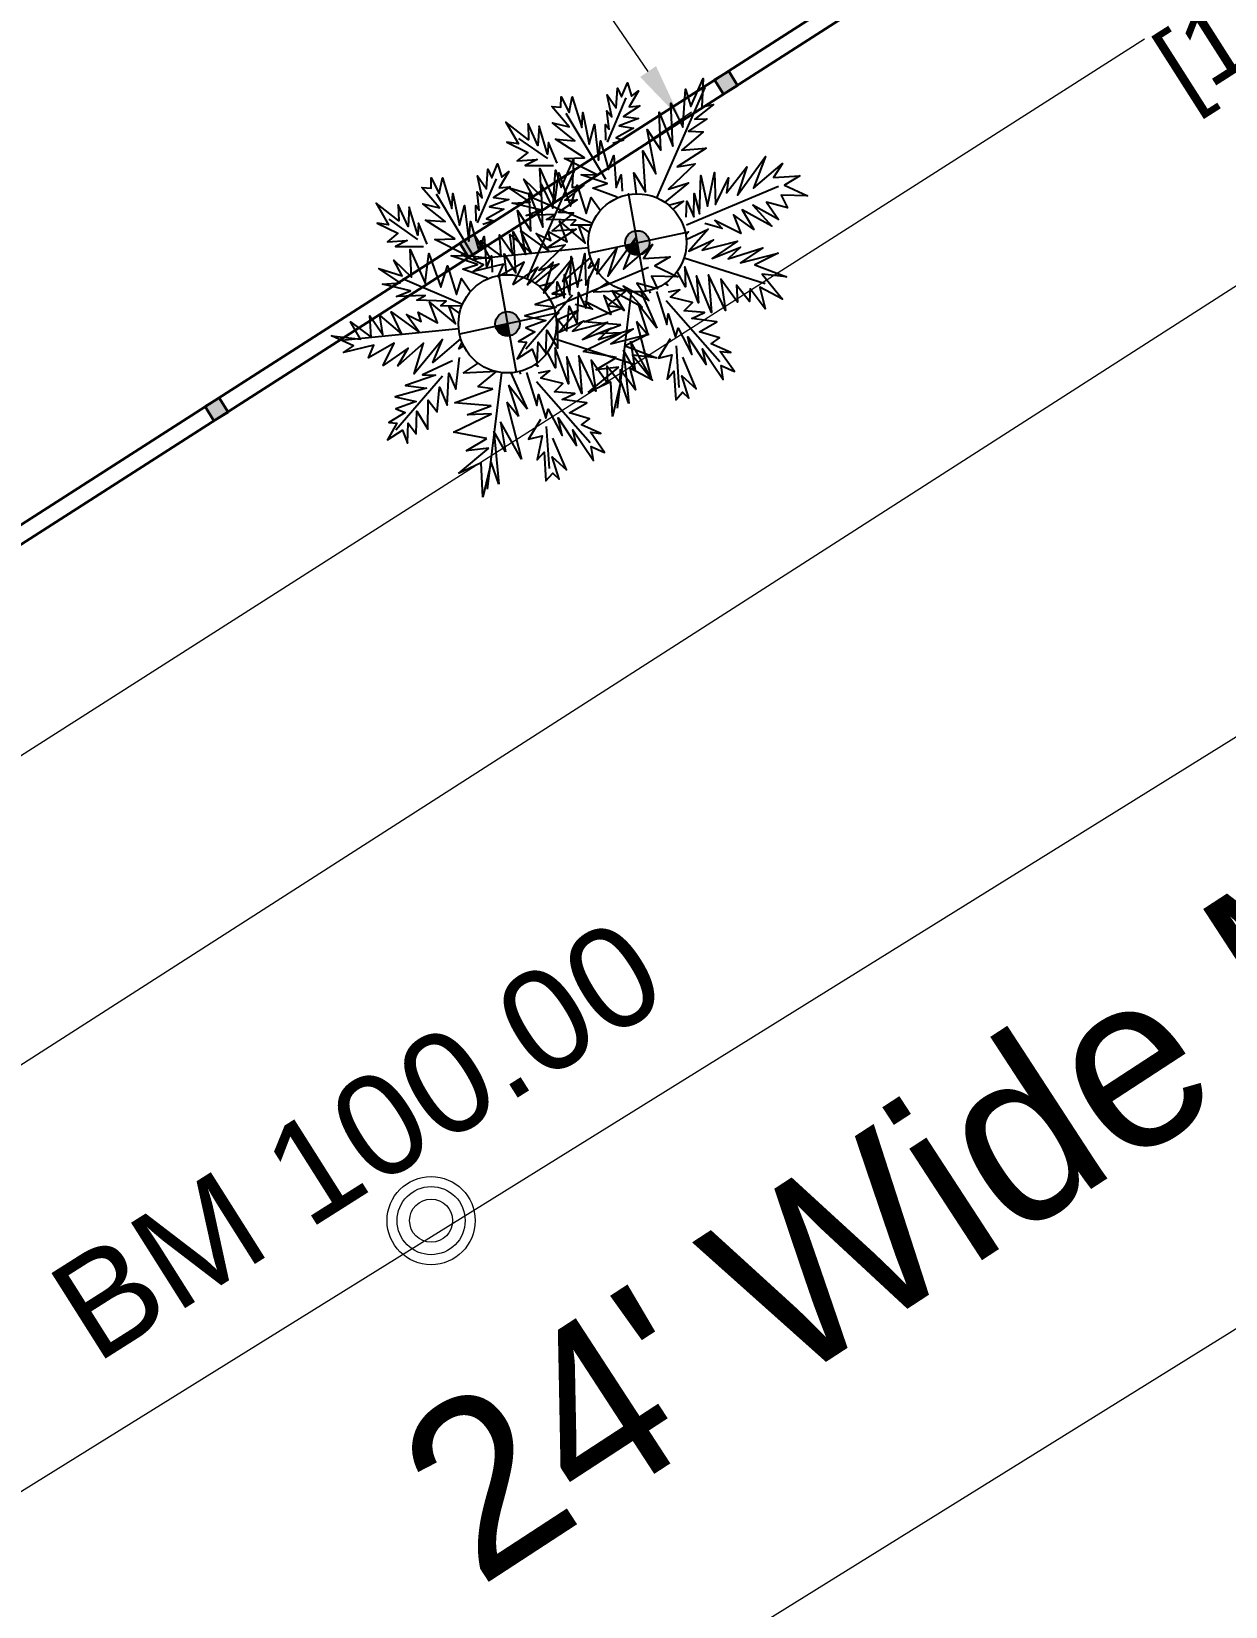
# Model space of a CAD drawing. Header units: millimetres. Extents: x 1898 to 3725, y 783 to 1532.
# Drawn here: x 2097.54 to 2114.09, y 1279.7 to 1301.51 of the extents above; entities that cross this region are included whole.
import ezdxf
from ezdxf.enums import TextEntityAlignment as Align

# ---------------------------------------------------------------- set-up
doc = ezdxf.new("R2010")
doc.units = ezdxf.units.MM
doc.layers.get('0').update_dxf_attribs({"lineweight": 20})
doc.layers.get('Defpoints').update_dxf_attribs({"lineweight": 15})
for name, color, linetype, lineweight in [('COL HATCH', 253, 'Continuous', 13), ('Column', 251, 'Continuous', 30), ('DIM', 6, 'Continuous', 18), ('Property Line', 1, 'Continuous', 30), ('RD', 7, 'Continuous', 18), ('TEXT', 7, 'Continuous', 15)]:
    doc.layers.add(name, color=color, linetype=linetype, lineweight=lineweight)
doc.layers.add('PLANTS', color=82, linetype='Continuous')
doc.styles.get("Standard").update_dxf_attribs({"font": 'arial.ttf', "height": 0.2})
doc.styles.add('STYLE9', font='GOTHIC.TTF')
doc.styles.add('Tabrej', font='arial.ttf')
doc.dimstyles.new('Tabrej', dxfattribs={"dimtxt": 4, "dimasz": 0.45, "dimexe": 0.18, "dimexo": 0.0625, "dimgap": 0.09, "dimtad": 0, "dimdec": 3, "dimzin": 0, "dimdsep": 46, "dimtxsty": 'Tabrej', "dimcen": 0, "dimclrd": 256, "dimclre": 256, "dimclrt": 7, "dimaunit": 1, "dimadec": 3, "dimazin": 0, "dimtfac": 1, "dimtdec": 3, "dimtofl": 0, "dimtmove": 0, "dimatfit": 3, "dimfxl": 0, "dimtolj": 1, "dimtzin": 0, "dimlwd": -1, "dimlwe": -1, "dimarcsym": 0})

# ---------------------------------------------------------------- blocks, each defined once
blk = doc.blocks.new('TREE')
at = {"linetype": 'Continuous'}
h = blk.add_hatch(color=256, dxfattribs=at)
h.paths.add_polyline_path([(0.58, -1.88), (0, 0), (-1.9, -0.52, 0.424022)])
h.paths.add_polyline_path([(-0.58, 1.88, 0.328498), (-1.97, 0, 0.067064), (-1.9, -0.52), (0, 0)])
h.paths.add_polyline_path([(-0.58, 1.88), (0, 0), (1.9, 0.52, 0.424022)])
blk.add_hatch(color=256).paths.add_polyline_path([(1.97, 0, 0.067064), (1.9, 0.52), (0, 0), (0.58, -1.88, 0.328498)])
blk.add_line((-2.35, 7.57), (2.35, -7.57), dxfattribs=at)
blk.add_lwpolyline([(-7.65, -2.1), (7.65, 2.1)], dxfattribs=at)
blk.add_circle((0, 0), 1.97, dxfattribs=at)
at = {"layer": 'PLANTS', "linetype": 'ByBlock'}
for p, q in [((-3.6, 7.63), (-11.22, 21.86)), ((1.69, 7.75), (4.63, 21.16)), ((8.86, 5.52), (17.87, 15.03)), ((-7.52, 2.5), (-25.98, 8.63)), ((15.96, 7.75), (22.66, 8.84)), ((5.99, 5.2), (6.39, 5.6)), ((6.39, 5.6), (6.11, 5.06)), ((7.49, 2.61), (7.91, 2.84)), ((7.83, 1.27), (13.45, 4.41)), ((13.45, 4.41), (9.83, 1.06)), ((9.83, 1.06), (14.73, 3.11)), ((12.63, 1.05), (21.55, 4.25)), ((14.73, 3.11), (12.63, 1.05)), ((21.55, 4.25), (15.88, 0.34)), ((15.88, 0.34), (20.6, 1.57)), ((20.6, 1.57), (17.46, -0.62)), ((17.46, -0.62), (25.93, 0.99)), ((25.93, 0.99), (22.47, -0.6)), ((10.56, -3.87), (7.85, -1.09)), ((7.85, -1.09), (8.58, -6.38)), ((7.92, -0.24), (26.9, -0.82)), ((10.64, -1.4), (10.56, -3.87)), ((13.49, -7.36), (10.64, -1.4)), ((15.23, -5.17), (13.44, -1.41)), ((13.44, -1.41), (13.49, -7.36)), ((18.24, -7.08), (14.7, -1.26)), ((14.7, -1.26), (15.23, -5.17)), ((18.76, -1.63), (18.24, -7.08)), ((21.05, -4.8), (18.76, -1.63)), ((24.8, -5.67), (20.26, -1.15)), ((20.26, -1.15), (21.05, -4.8)), ((22.47, -0.6), (28.26, -1.43)), ((28.26, -1.43), (22.75, -2.18)), ((22.75, -2.18), (24.8, -5.67)), ((-15.78, -6.29), (-23.18, -3.92)), ((8.58, -6.38), (6.77, -4.13)), ((-9.72, -5.98), (-19.78, -13.33)), ((-2.45, -7.54), (-5.7, -17.57)), ((1.51, -7.78), (5.13, -26.4)), ((9.36, -9.67), (18.72, -16.39)), ((-12.25, -15.65), (-15.06, -20.59))]:
    blk.add_line(p, q, dxfattribs=at)
for points in [[(-4.86, 7.48), (-7.46, 7.35), (-5.02, 8.74), (-8.79, 8.42), (-5.6, 9.6), (-11.78, 9.24), (-6.95, 10.73), (-12.46, 11.39), (-7.35, 12.04), (-11.81, 13.72), (-9.34, 13.64), (-13.85, 16.49), (-9.13, 15.43), (-15.78, 19.37), (-10.52, 17.87), (-14.89, 22.17), (-12.53, 20.94), (-13.19, 25.16), (-11.48, 22.85), (-10.06, 26.69), (-9.77, 22.46), (-7.83, 23.64), (-8.46, 20.2), (-5.84, 22.4), (-7.79, 18.05), (-4.69, 21.41), (-6.87, 16.37), (-3.88, 18.57), (-5.95, 15.06), (-3.02, 16.5), (-4.75, 12.17), (-3.59, 13.46), (-4.09, 10.6)], [(-1.29, 7.82), (-3.23, 11.18), (0.57, 8.41), (-1.6, 12.22), (0.2, 10.54), (-1.73, 16.08), (1.39, 12.29), (-0.81, 16.68), (1.2, 14.87), (-1.05, 20.27), (1.68, 16.91), (-0.41, 22.82), (1.81, 19.25), (3.24, 24.49), (3.18, 20.56), (6.91, 24.17), (5.33, 20.35), (8.74, 21.55), (5.75, 18.82), (7.77, 18.93), (5.35, 16.6), (8.06, 16.99), (4.59, 13.99), (9.55, 15.18), (4.11, 11.95), (10.1, 12.97), (4.41, 10.01), (8.76, 10.72), (3.17, 8.02), (6.34, 8.38), (3.99, 6.85)], [(7.52, 3.79), (12.67, 5.93), (10.93, 6.02), (14.58, 7.54), (13.13, 7.82), (17.13, 10.44), (14.35, 9.51), (18.54, 12.88), (16.08, 12.07), (20.7, 15.84), (18.5, 15.29), (19.26, 17.53), (16.22, 14.93), (16.24, 16.64), (15.16, 13.39), (14.06, 14.62), (13.37, 11.31), (11.54, 13.94), (11.38, 9.89), (10.21, 11.84), (10.25, 8.54), (8.78, 9.77), (8.23, 6.15), (6.92, 7.52), (7.46, 5.68)], [(-7.89, -0.83), (-11.19, -1.57), (-8.32, 0.58), (-14.89, -0.46), (-11.4, 1.95), (-18.37, -0.07), (-15.28, 2.4), (-21.34, 1.57), (-16.06, 4.28), (-22.96, 3.33), (-19.26, 5.6), (-25.4, 5.48), (-22.7, 6.6), (-27.41, 8.18), (-22.85, 8.38), (-23.4, 10.22), (-20.76, 7.41), (-20.99, 9.38), (-18.71, 6.57), (-18.82, 8.96), (-15.59, 5.81), (-16.24, 9.67), (-12.79, 5.28), (-13.54, 8.14), (-9.11, 4.23), (-10.42, 7.37), (-6.93, 3.85)], [(14.92, 6.72), (18.25, 5.09), (17.51, 7.21), (21.45, 6.79), (20.08, 7.77), (24.65, 8.49), (23.34, 9.5), (24.21, 10.6), (20.7, 9.13), (22.61, 11.62), (17.73, 9)], [(-2.35, 7.57), (-2.53, 8.08), (-2, 7.67)], [(-6.54, 4.48), (-7.38, 6.8), (-5.97, 5.22)], [(-16.04, -6.55), (-18.57, -6.86), (-17.88, -6.21), (-20.79, -6.83), (-19.91, -5.94), (-23.37, -7.02), (-21.39, -5.38), (-24.6, -5.47), (-23.24, -4.68), (-25.6, -3.96), (-23.52, -3.1), (-24.49, -2.03), (-21.74, -3.32), (-22.08, -1.61), (-20.09, -4.1), (-20.01, -1.64), (-18.54, -4.64), (-18.41, -2.3), (-16.57, -4.92), (-16.34, -3.72), (-15.63, -5.42)], [(-7.65, -2.1), (-7.78, -2.14), (-7.66, -2.05)], [(-7.05, -3.9), (-8.15, -7.98), (-9.09, -5.71), (-10.09, -10.04), (-10.38, -7.58), (-12.49, -12.95), (-12.88, -9.72), (-15.45, -14.7), (-15.51, -11.56), (-18.03, -15.41), (-17.63, -12.66), (-20.68, -15.77), (-20.7, -14.31), (-22.35, -14.41), (-19.96, -12.9), (-22.5, -12.63), (-17.73, -10.64), (-20.14, -10.69), (-15.16, -9.2), (-18.42, -8.64), (-12.72, -7.45), (-15.89, -7.44), (-11.38, -5.71), (-13.72, -5.06), (-8.62, -4.19), (-10.72, -3.59), (-8.07, -3.22)], [(-2.17, -7.63), (-1.89, -10.97), (-2.72, -10.21), (-2.44, -14.96), (-3.36, -13.64), (-2.76, -18.26), (-3.89, -16.08), (-4.55, -20.7), (-4.99, -17.86), (-7.01, -21.51), (-6.19, -17.63), (-8.56, -19.2), (-6.09, -16.11), (-10.53, -16.78), (-5.32, -13.87), (-10.13, -13.67), (-4.93, -11.28), (-8.42, -10.52), (-3.96, -8.66), (-6.63, -8.08), (-4.65, -6.42)], [(3.03, -7.32), (7.29, -11.42), (3.47, -10.21), (9.44, -14.28), (4.36, -13.23), (8.37, -17.02), (5.35, -15.62), (8.54, -19.38), (4.77, -17.93), (7.52, -21.87), (5.4, -21.2), (7.02, -25.98), (5.78, -24.43), (4.52, -28.13), (4.63, -23.44), (2, -25.27), (4.14, -21.73), (0.75, -22.26), (3.53, -19.92), (0.52, -20.65), (3.22, -16.87), (-0.21, -18.89), (2.65, -14.09), (-0.01, -16.38), (0.89, -13.94), (-0.55, -14.54), (0.89, -11.28), (-2.36, -12.86), (0.79, -8.38), (-2.05, -9.71), (-0.94, -7.87)], [(4.17, -6.74), (4.76, -7.46), (3.68, -7.02)], [(6.74, -8.33), (9.47, -12.94), (9.32, -10.8), (11.43, -15.52), (11.55, -12.08), (13.37, -17), (13.85, -13.55), (15.31, -16.7), (15.79, -15.18), (17.63, -17.66), (17.6, -16.34), (20.41, -17.6), (18.64, -15.32), (20.66, -14.33), (17.42, -14.5), (19.04, -13.09), (15.37, -13.29), (18.13, -11.25), (13.44, -11.66), (15.19, -10.04), (11.2, -10.01), (13.96, -8.49), (8.82, -8.72), (11.26, -7.33), (6.14, -7.25)], [(-1.25, -7.83), (-1.25, -7.9), (-1.35, -7.81)], [(-11.65, -14.08), (-14.85, -15.78), (-12.96, -15.73), (-17.29, -17.53), (-14.17, -17.41), (-17.51, -19.32), (-14.98, -19), (-17.48, -22.92), (-14.18, -20.59), (-14.28, -22.47), (-12.94, -18.96), (-11.4, -20.53), (-11.91, -17.36), (-10.78, -19.17), (-11.2, -14.63)]]:
    blk.add_lwpolyline(points, dxfattribs=at)
blk.add_circle((0, 0), 7.93, dxfattribs=at)
blk = doc.blocks.new('*D92')
at = {"layer": 'Defpoints', "color": 0, "lineweight": 15, "ltscale": 0.05, "transparency": 16777216}
for p in [(2137.42, 1320.055), (2032.207, 1252.637), (2035.481, 1247.529)]:
    blk.add_point(p, dxfattribs=at)
at = {"layer": 'DIM', "ltscale": 0.05, "transparency": 16777216}
for p, q in [((2137.454, 1320.003), (2140.791, 1314.795)), ((2140.02, 1314.515), (2090.197, 1282.59)), ((2036.154, 1247.961), (2085.978, 1279.886)), ((2032.241, 1252.585), (2035.578, 1247.377))]:
    blk.add_line(p, q, dxfattribs=at)
at = {"layer": 'DIM', "lineweight": 15, "ltscale": 0.05, "transparency": 16777216}
for points in [[(2139.948, 1314.628), (2140.092, 1314.403), (2140.694, 1314.947)], [(2036.082, 1248.073), (2036.226, 1247.848), (2035.481, 1247.529)]]:
    blk.add_solid(points, dxfattribs=at)
at = {"layer": 'DIM', "color": 7, "ltscale": 0.05, "transparency": 16777216, "char_height": 1, "attachment_point": 5, "rotation": 32.6508, "style": 'Tabrej'}
for s, insert in [('\\A1;124.960', (2087.763, 1281.744)), ("\\A1;[410']", (2088.481, 1280.623))]:
    blk.add_mtext(s, dxfattribs=dict(at, insert=insert))
blk = doc.blocks.new('*D83')
at = {"layer": 'Defpoints', "color": 0, "lineweight": 15, "ltscale": 0.05, "transparency": 16777216}
for p in [(2088.007, 1325.849), (2106.538, 1300.298), (2105.831, 1299.814)]:
    blk.add_point(p, dxfattribs=at)
at = {"layer": 'DIM', "ltscale": 0.05, "transparency": 16777216}
for p, q in [((2088.059, 1325.884), (2088.862, 1326.434)), ((2089.166, 1325.673), (2096.658, 1314.729)), ((2106.086, 1300.958), (2098.594, 1311.902)), ((2105.883, 1299.849), (2106.687, 1300.4))]:
    blk.add_line(p, q, dxfattribs=at)
at = {"layer": 'DIM', "lineweight": 15, "ltscale": 0.05, "transparency": 16777216}
for points in [[(2089.276, 1325.748), (2089.056, 1325.597), (2088.714, 1326.333)], [(2106.196, 1301.033), (2105.976, 1300.883), (2106.538, 1300.298)]]:
    blk.add_solid(points, dxfattribs=at)
at = {"layer": 'DIM', "color": 7, "ltscale": 0.05, "transparency": 16777216, "char_height": 0.6, "attachment_point": 5, "rotation": 304.3967, "style": 'Tabrej'}
for s, insert in [('\\A1;31.552', (2097.953, 1313.539)), ('\\A1;\\P [103\'-6"]', (2096.822, 1312.765))]:
    blk.add_mtext(s, dxfattribs=dict(at, insert=insert))
blk = doc.blocks.new('*D110')
at = {"layer": 'Defpoints', "color": 0, "lineweight": 15, "ltscale": 0.05, "transparency": 16777216}
for p in [(2132.433, 1328.466), (2137.42, 1320.055), (2083.652, 1288.17)]:
    blk.add_point(p, dxfattribs=at)
at = {"layer": 'DIM', "ltscale": 0.05, "transparency": 16777216}
for p, q in [((2137.388, 1320.109), (2132.341, 1328.621)), ((2131.745, 1328.058), (2098.775, 1308.506)), ((2079.353, 1296.989), (2095.828, 1306.759)), ((2083.62, 1288.224), (2078.573, 1296.735))]:
    blk.add_line(p, q, dxfattribs=at)
at = {"layer": 'DIM', "lineweight": 15, "ltscale": 0.05, "transparency": 16777216}
for points in [[(2131.677, 1328.172), (2131.813, 1327.943), (2132.433, 1328.466)], [(2079.285, 1297.103), (2079.421, 1296.874), (2078.665, 1296.581)]]:
    blk.add_solid(points, dxfattribs=at)
at = {"layer": 'DIM', "color": 7, "ltscale": 0.05, "transparency": 16777216, "insert": (2097.301, 1307.632), "char_height": 0.6, "attachment_point": 5, "rotation": 30.6685, "style": 'Tabrej'}
blk.add_mtext('\\A1;62.511\\P [205\'-1"]', dxfattribs=at)
blk = doc.blocks.new('3445')
at = {"layer": 'COL HATCH'}
h = blk.add_hatch(color=256, dxfattribs=at)
h.dxf.hatch_style = 1
h.paths.add_polyline_path([(1978.654, 1295.006), (1978.884, 1295.006), (1978.884, 1294.776), (1978.654, 1294.776)])
at = {"layer": 'Column'}
for p, q in [((1978.654, 1295.006), (1978.654, 1294.776)), ((1978.884, 1295.006), (1978.654, 1295.006)), ((1978.884, 1294.776), (1978.884, 1295.006)), ((1978.654, 1294.776), (1978.884, 1294.776))]:
    blk.add_line(p, q, dxfattribs=at)
blk = doc.blocks.new('*D630')
at = {"layer": 'Defpoints', "color": 0, "lineweight": 15, "ltscale": 0.05, "transparency": 16777216}
for p in [(2137.42, 1320.055), (2138.802, 1317.889), (2090.044, 1289.847)]:
    blk.add_point(p, dxfattribs=at)
at = {"layer": 'DIM', "ltscale": 0.05, "transparency": 16777216}
for p, q in [((2137.454, 1320.003), (2138.898, 1317.737)), ((2138.127, 1317.459), (2117.266, 1304.157)), ((2092.1, 1288.111), (2112.961, 1301.412)), ((2090.078, 1289.795), (2091.522, 1287.529))]:
    blk.add_line(p, q, dxfattribs=at)
at = {"layer": 'DIM', "lineweight": 15, "ltscale": 0.05, "transparency": 16777216}
for points in [[(2138.055, 1317.571), (2138.199, 1317.346), (2138.802, 1317.889)], [(2092.028, 1288.223), (2092.172, 1287.998), (2091.426, 1287.681)]]:
    blk.add_solid(points, dxfattribs=at)
at = {"layer": 'DIM', "color": 7, "ltscale": 0.05, "transparency": 16777216, "char_height": 1, "attachment_point": 5, "rotation": 32.5223, "style": 'Tabrej'}
for s, insert in [('\\A1;56.187', (2114.791, 1303.291)), ('\\A1;[184\'-4"]', (2115.507, 1302.169))]:
    blk.add_mtext(s, dxfattribs=dict(at, insert=insert))

msp = doc.modelspace()

# ---------------------------------------------------------------- linework, layer by layer
at = {"layer": 'Property Line'}
for points in [[(2076.5961, 1281.0807), (2032.2072, 1252.6374), (2025.3242, 1332.5004), (2018.6216, 1403.7153), (2041.8332, 1413.1674), (2039.4665, 1423.8261), (2081.6892, 1434.5174), (2129.6563, 1447.4206), (2132.6412, 1398.1254), (2135.5672, 1351.2114), (2137.4202, 1320.0554), (2094.2316, 1292.3811)], [(2076.472, 1281.2744), (2032.4037, 1253.0364), (2025.5533, 1332.521), (2018.8666, 1403.5667), (2042.0998, 1413.0276), (2039.7394, 1423.6579), (2081.7473, 1434.2948), (2129.4438, 1447.1252), (2132.4116, 1398.1113), (2135.3376, 1351.1974), (2137.1826, 1320.1763), (2094.1079, 1292.575)]]:
    msp.add_lwpolyline(points, dxfattribs=at)
at = {"layer": 'RD'}
for points in [[(2165.5821, 1322.9075), (2120.8562, 1295.8544), (2088.0792, 1275.5074), (2055.4432, 1253.3264)], [(2054.6272, 1244.1424), (2089.5192, 1268.2164), (2127.8902, 1292.0274), (2145.9862, 1303.0044), (2169.0542, 1316.9984)]]:
    msp.add_lwpolyline(points, dxfattribs=at)
at = {"layer": 'TEXT', "color": 5}
for radius in [0.6102, 0.4714, 0.2981]:
    msp.add_circle((2103.0802, 1285.0474, 99.999), radius, dxfattribs=at)

# ---------------------------------------------------------------- block references
at = {"layer": 'COL HATCH', "xscale": -1, "rotation": 31.71999929142557}
for p in [(4471.1748, 1239.708), (4467.644, 1237.4493), (4464.1166, 1235.1853)]:
    msp.add_blockref('3445', p, dxfattribs=at)
at = {"layer": 'PLANTS', "linetype": 'Continuous', "xscale": 0.0857500000023169, "yscale": 0.0857500000023169, "zscale": 0.0857500000023169, "rotation": 264.7590884323987}
for p in [(2105.9362, 1298.5854, 100.314), (2104.1382, 1297.4644, 99.826)]:
    msp.add_blockref('TREE', p, dxfattribs=at)

# ---------------------------------------------------------------- texts
at = {"layer": 'TEXT', "style": 'STYLE9'}
msp.add_text("24' Wide Metalled Road", height=2.4, rotation=33.09652, dxfattribs=at).set_placement((2103.7426, 1279.9575))
at = {"layer": 'TEXT', "color": 5}
msp.add_text('BM 100.00', height=1.4, rotation=32.31962, dxfattribs=at).set_placement((2102.0552, 1286.1724), align=Align.MIDDLE)

# ---------------------------------------------------------------- dimensions: what is measured, and where the dimension line sits
at = {"layer": 'DIM', "ltscale": 0.05}
dim = msp.add_linear_dim(base=(2132.4327, 1328.4657), p1=(2083.6522, 1288.1702), p2=(2137.4202, 1320.0554), angle=30.66855, dimstyle='Tabrej', override={"dimtxt": 0.6, "dimasz": 0.8, "dimpost": '\\X', "dimarcsym": 1}, dxfattribs=at)
dim.commit()
dim.dimension.update_dxf_attribs({"geometry": '*D110', "text_midpoint": (2097.3014, 1307.6324), "dimtype": 161})
dim = msp.add_aligned_dim(p1=(2088.0072, 1325.8488), p2=(2105.8314, 1299.814), distance=0.8566, text='<>\\P[]', dimstyle='Tabrej', override={"dimtxt": 0.6, "dimasz": 0.8, "dimpost": '\\X', "dimarcsym": 1}, dxfattribs=at)
dim.commit()
dim.dimension.update_dxf_attribs({"geometry": '*D83', "text_midpoint": (2097.6261, 1313.3153)})
for p1, p2, distance, picture, middle in [((2137.4202, 1320.0554), (2032.2072, 1252.6374), 6.0672, '*D92', (2088.0871, 1281.2379)), ((2090.044, 1289.8474), (2137.4202, 1320.0554), -2.5696, '*D630', (2115.1136, 1302.7848))]:
    dim = msp.add_aligned_dim(p1=p1, p2=p2, distance=distance, dimstyle='Tabrej', override={"dimtxt": 1, "dimasz": 0.8, "dimpost": '\\X', "dimarcsym": 1}, dxfattribs=at)
    dim.commit()
    dim.dimension.update_dxf_attribs({"geometry": picture, "text_midpoint": middle})

doc.saveas('drawing.dxf')
